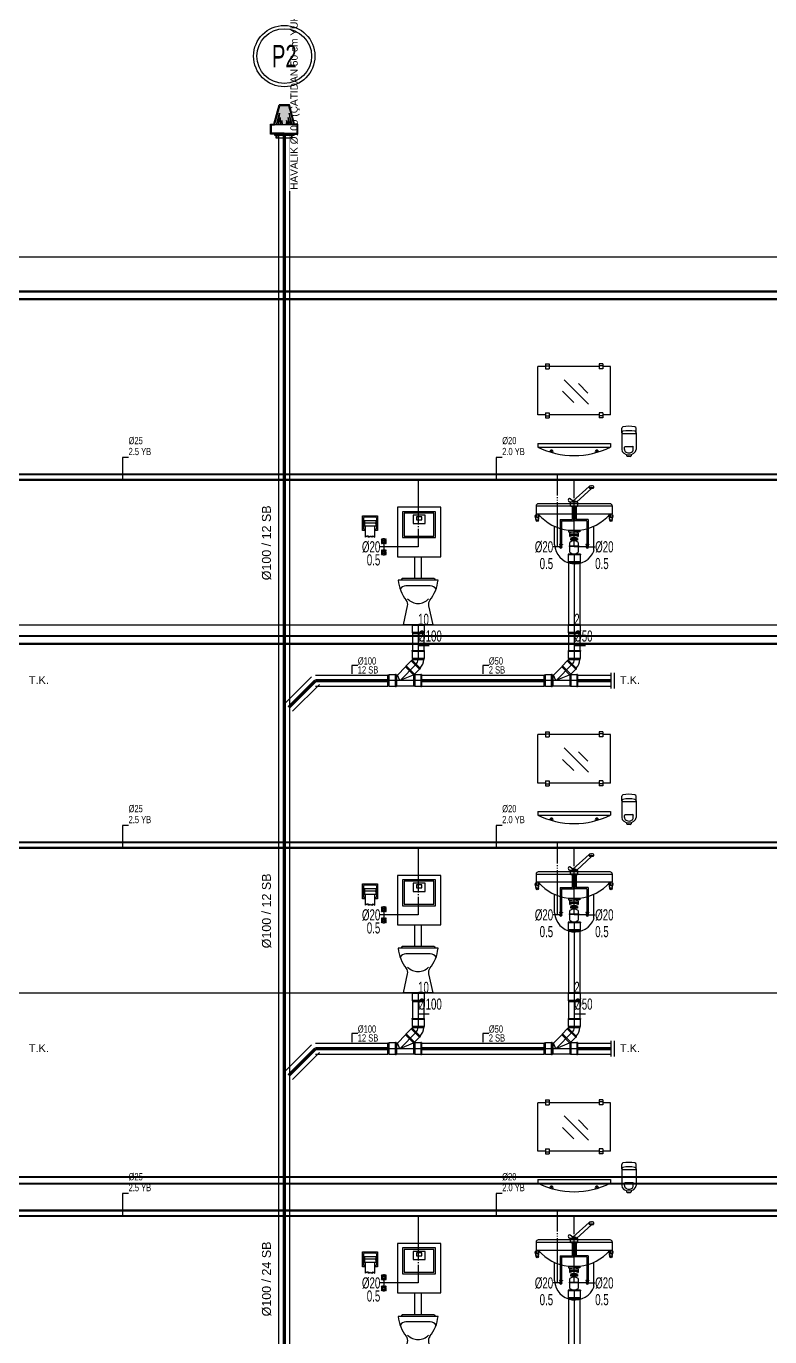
# Model space of a CAD drawing. Header units: centimetres. Extents: x -13133 to 30552, y -2 to 4552.
# Drawn here: x 16359 to 17025, y 692 to 1867 of the extents above; entities that cross this region are included whole.
import ezdxf
from ezdxf.enums import TextEntityAlignment as Align

# ---------------------------------------------------------------- set-up
doc = ezdxf.new("R2010")
doc.units = ezdxf.units.CM
for name, pattern in [('BASMA HATTI', [31, 25, -6]), ('PIS', [38, 30, -8]), ('PISSU HATTI', [26, 20, -6]), ('SICAK', [4.6, 4, -0.15, 0.075, -0.15, 0.075, -0.15]), ('SOGUK', [4.375, 4, -0.15, 0.075, -0.15])]:
    doc.linetypes.add(name, pattern=pattern)
for name, color, linetype in [('MTY-PIS-SU-BORUSU', 6, 'PIS'), ('MTY-PISSU-BORU-TAVANDAN', 6, 'PISSU HATTI'), ('MTY-PISSU-CAP', 211, 'CONTINUOUS'), ('MTY-PISSU-KOLONNO', 211, 'CONTINUOUS'), ('MTY-PVC', 43, 'CONTINUOUS'), ('MTY-SICAKSU-BORU', 1, 'BASMA HATTI'), ('MTY-SOGUKSU-BORU', 5, 'CONTINUOUS'), ('MTY-TEFRIS', 15, 'CONTINUOUS'), ('MTY-TEMIZSU-CAP', 101, 'CONTINUOUS'), ('MTY-YUK-BIRIMI', 7, 'CONTINUOUS'), ('ROTAS-PIS-SU-BORUSU', 6, 'PIS'), ('ROTAS-PISSU-CAP', 211, 'CONTINUOUS'), ('ROTAS-PISSU-KOLONNO', 211, 'CONTINUOUS'), ('ROTAS-PVC', 43, 'CONTINUOUS'), ('ROTAS-SEMA', 8, 'CONTINUOUS'), ('ROTAS-SICAKSU-BORU', 1, 'BASMA HATTI'), ('ROTAS-SOGUKSU-BORU', 5, 'CONTINUOUS'), ('ROTAS-TEFRIS', 15, 'CONTINUOUS')]:
    doc.layers.add(name, color=color, linetype=linetype)
doc.styles.add('ANOTATIVO', font='arial.ttf')
doc.styles.add('CAP', font='wturkce.SHX', dxfattribs={"width": 0.65})
doc.styles.add('MTY_CAP', font='wturkce.SHX', dxfattribs={"width": 0.65, "height": 20})
doc.styles.add('ROTAS', font='arial.ttf')
doc.linetypes.add('PİS SU', pattern='A,6,-0.4,[")",Standard,S=1,R=0,X=-0.1,Y=-0.375],-0.2', length=6.6)

# ---------------------------------------------------------------- blocks, each defined once
blk = doc.blocks.new('KLOZET1 KOLON')
at = {"layer": 'MTY-SOGUKSU-BORU', "linetype": 'SOGUK', "ltscale": 10}
for p, q in [((0, 130), (0, 70)), ((-30.7, 75), (-30.7, 65)), ((0, 70), (-30.7, 70))]:
    blk.add_line(p, q, dxfattribs=at)
at = {"layer": 'MTY-TEFRIS', "color": 2}
for p, q in [((-49.8, 84.5), (-49.8, 97.9)), ((-49.8, 97.9), (-36.4, 97.9)), ((-48.8, 86.3), (-48.8, 96.1)), ((-48, 96.9), (-38.2, 96.9)), ((-37.4, 96.1), (-37.4, 86.3)), ((-36.4, 97.9), (-36.4, 84.5)), ((20.3, 105.4), (-18.6, 105.4)), ((-18.6, 105.4), (-18.6, 61.1)), ((15.7, 101.5), (-13.9, 101.5)), ((-13.9, 101.5), (-13.9, 78.2)), ((14.2, 100.1), (-12.5, 100.1)), ((-12.5, 100.1), (-12.5, 79.6)), ((6.2, 98.3), (-4.5, 98.3)), ((-4.5, 98.3), (-4.5, 91)), ((3.5, 97), (-1.3, 97)), ((-1.3, 97), (-1.3, 94.3)), ((-1.3, 94.3), (3.5, 94.3)), ((3.5, 94.3), (3.5, 97)), ((6.2, 91), (6.2, 98.3)), ((14.2, 79.6), (14.2, 100.1)), ((15.7, 78.2), (15.7, 101.5)), ((20.3, 61.1), (20.3, 105.4)), ((-47.3, 84.5), (-49.8, 84.5)), ((-48.1, 91.9), (-48.8, 91.9)), ((-48.8, 91.9), (-48.8, 90.5)), ((-48.8, 90.5), (-48.1, 90.5)), ((-48.1, 93.7), (-48.1, 88.7)), ((-48.1, 93.7), (-38, 93.7)), ((-48.1, 90.5), (-48.1, 91.9)), ((-38, 91.2), (-48.1, 91.2)), ((-48.1, 88.7), (-38, 88.7)), ((-47.3, 85.5), (-48, 85.5)), ((-47.3, 78.6), (-47.3, 88.7)), ((-38.9, 78.6), (-38.9, 88.7)), ((-38.9, 78.6), (-38.9, 88.7)), ((-38.2, 85.5), (-38.9, 85.5)), ((-36.4, 84.5), (-38.9, 84.5)), ((-38, 93.7), (-38, 88.7)), ((-38, 91.9), (-37.4, 91.9)), ((-38, 90.5), (-38, 91.9)), ((-37.4, 90.5), (-38, 90.5)), ((-37.4, 91.9), (-37.4, 90.5)), ((-4.5, 91), (6.2, 91)), ((-45.3, 79.8), (-47.3, 78.6)), ((-45.3, 79.8), (-44.6, 78.4)), ((-43.8, 79.6), (-44.6, 78.4)), ((-43.8, 79.6), (-43.1, 78.8)), ((-42.2, 79.6), (-43.1, 78.8)), ((-42.2, 79.6), (-41.4, 78.5)), ((-40.6, 79.8), (-41.4, 78.5)), ((-40.6, 79.8), (-38.9, 78.6)), ((-13.9, 78.2), (15.7, 78.2)), ((-12.5, 79.6), (14.2, 79.6)), ((-18.6, 61.1), (20.3, 61.1)), ((-3.1, 61.1), (-3.1, 41.5)), ((2.9, 61.1), (2.9, 41.5)), ((17.9, 40), (-17.9, 40)), ((-14.2, 41.5), (-15.4, 40)), ((14.4, 41.5), (-14.2, 41.5)), ((14.4, 41.5), (15.6, 40)), ((10.9, 35), (-10.9, 35)), ((-13.2, 0), (-9.4, 17)), ((9.4, 17), (13.2, 0)), ((13.2, 0), (-13.2, 0)), ((-13.2, 0), (13.2, 0))]:
    blk.add_line(p, q, dxfattribs=at)
at = {"layer": 'MTY-TEFRIS', "color": 4}
for centre, radius in [((-30.7, 75), 1.54), ((-30.7, 75), 1.1), ((-30.7, 65), 1.54), ((-30.7, 65), 1.1)]:
    blk.add_circle(centre, radius, dxfattribs=at)
at = {"layer": 'MTY-TEFRIS', "color": 2}
for centre, radius, start, end in [((-48, 96.1), 0.84, 90, 180), ((-38.2, 96.1), 0.84, 0, 90), ((-48, 86.3), 0.84, 180, 270), ((-38.2, 86.3), 0.84, 270, 360), ((15.3, 43.1), 33.3, 185.3406, 219.0433), ((-15.3, 43.1), 33.3, 320.9567, 354.6594), ((-10.9, 29), 6, 90, 150.5477), ((10.9, 29), 6, 29.4523, 90), ((-15.3, 18.3), 6, 347.3196, 39.0433), ((0, 32.2), 13, 223.6717, 316.3283), ((15.3, 18.3), 6, 140.9567, 192.6804)]:
    blk.add_arc(centre, radius, start, end, dxfattribs=at)
at = {"layer": 'MTY-TEFRIS', "color": 4}
for centre, radius, start, end in [((-30.7, 75), 2.22, 144.4246, 215.3031), ((-32.5, 76.7), 0.321, 49.1354, 220.588), ((-32.5, 73.3), 0.321, 139.1354, 310.588), ((-34.6, 75), 2.44, 9.6915, 38.6707), ((-34.6, 75), 2.44, 320.9132, 350.0362), ((-30.7, 78.9), 2.44, 231.0527, 260.0319), ((-30.8, 71.1), 2.44, 99.6872, 128.8102), ((-30.7, 75), 2.22, 101.1879, 125.2988), ((-30.7, 75), 2.22, 234.4203, 305.2988), ((-30.7, 75), 2.22, 54.4203, 101.1879), ((-30.7, 78.9), 2.44, 279.6872, 308.8102), ((-30.8, 71.1), 2.44, 51.0527, 80.0319), ((-26.9, 75), 2.44, 140.9132, 170.0362), ((-26.9, 75), 2.44, 189.6915, 218.6707), ((-29, 76.7), 0.321, 319.1354, 130.588), ((-29, 73.3), 0.321, 229.1354, 40.588), ((-30.7, 75), 2.22, 341.6236, 35.3031), ((-30.7, 75), 2.22, 324.4246, 341.6236), ((-30.7, 65), 2.22, 144.3428, 215.2212), ((-32.5, 66.7), 0.321, 49.0535, 220.5062), ((-32.5, 63.3), 0.321, 139.0535, 310.5062), ((-34.6, 65), 2.44, 9.6096, 38.5889), ((-34.6, 65), 2.44, 320.8313, 349.9544), ((-30.7, 68.9), 2.44, 230.9708, 259.9501), ((-30.8, 61.1), 2.44, 99.6053, 128.7284), ((-30.7, 65), 2.22, 101.1061, 125.2169), ((-30.7, 65), 2.22, 234.3385, 305.2169), ((-30.7, 65), 2.22, 54.3385, 101.1061), ((-30.7, 68.9), 2.44, 279.6053, 308.7284), ((-30.8, 61.1), 2.44, 50.9708, 79.9501), ((-26.9, 65), 2.44, 140.8313, 169.9544), ((-26.9, 65), 2.44, 189.6096, 218.5889), ((-29, 66.7), 0.321, 319.0535, 130.5062), ((-29, 63.3), 0.321, 229.0535, 40.5062), ((-30.7, 65), 2.22, 341.5417, 35.2212), ((-30.7, 65), 2.22, 324.3428, 341.5417)]:
    blk.add_arc(centre, radius, start, end, dxfattribs=at)
at = {"layer": 'MTY-TEMIZSU-CAP', "lineweight": -3, "ltscale": 100}
blk.add_line((-30.7, 70), (-33.9, 70), dxfattribs=at)
at = {"layer": 'MTY-PISSU-CAP', "lineweight": -3, "ltscale": 100, "style": 'CAP', "width": 0.65}
blk.add_attdef('PSCP', text='', height=10, dxfattribs=at).set_placement((0, -10), align=Align.MIDDLE_LEFT)
at = {"layer": 'MTY-TEMIZSU-CAP', "color": 101, "style": 'CAP', "width": 0.65}
blk.add_attdef('SOCP', text='', height=10, dxfattribs=at).set_placement((-33.9, 70), align=Align.MIDDLE_RIGHT)
at = {"layer": 'MTY-YUK-BIRIMI', "color": 101, "style": 'CAP', "width": 0.65}
blk.add_attdef('SO', text='', height=10, dxfattribs=at).set_placement((-33.9, 58.3), align=Align.MIDDLE_RIGHT)
at = {"layer": 'MTY-YUK-BIRIMI', "color": 211, "lineweight": -3, "ltscale": 100, "style": 'CAP', "width": 0.65}
blk.add_attdef('PS', text='', height=10, dxfattribs=at).set_placement((0, 5), align=Align.MIDDLE_LEFT)
blk = doc.blocks.new('LAVABO1 KOLON')
at = {"layer": 'MTY-PISSU-BORU-TAVANDAN', "linetype": 'PİS SU', "ltscale": 5}
blk.add_line((0, 63.4), (0, 0), dxfattribs=at)
at = {"layer": 'MTY-PVC', "color": 43}
for p, q in [((-5.5, 63.4), (-5.5, 62.8)), ((-5, 63.4), (-5.5, 63.4)), ((-5.3, 62.8), (-5.5, 62.8)), ((5.3, 62.8), (-5.3, 62.8)), ((-5.3, 62.8), (-5.3, 56.5)), ((5, 63.4), (-5, 63.4)), ((5.5, 63.4), (5, 63.4)), ((5.5, 62.8), (5.3, 62.8)), ((5.3, 62.8), (5.3, 56.5)), ((5.5, 63.4), (5.5, 62.8)), ((5.3, 56.5), (-5.3, 56.5)), ((-5.3, 56.5), (-5, 55.4)), ((5, 55.4), (-5, 55.4)), ((-5, 55.4), (-5, 0)), ((5.3, 56.5), (5, 55.4)), ((5, 55.4), (5, 0))]:
    blk.add_line(p, q, dxfattribs=at)
at = {"layer": 'MTY-SICAKSU-BORU', "linetype": 'SICAK', "ltscale": 10}
for p, q in [((-15, 70), (-15, 135)), ((-13.1, 70), (-15.1, 70))]:
    blk.add_line(p, q, dxfattribs=at)
at = {"layer": 'MTY-SOGUKSU-BORU', "linetype": 'SOGUK', "ltscale": 10}
for p, q in [((0, 70), (0, 130)), ((11.8, 70), (0, 70))]:
    blk.add_line(p, q, dxfattribs=at)
at = {"layer": 'MTY-TEFRIS', "color": 2}
for p, q in [((-32.6, 188.2), (-32.6, 231.6)), ((-25.8, 231.6), (-32.6, 231.6)), ((-25.8, 234.1), (-22.5, 234.1)), ((-25.8, 234.1), (-25.8, 229.7)), ((-25.8, 232.4), (-22.5, 232.4)), ((-25.8, 229.7), (-22.5, 229.7)), ((-22.5, 234.1), (-22.5, 229.7)), ((22.4, 231.6), (-22.5, 231.6)), ((22.4, 234.1), (22.4, 229.7)), ((25.7, 234.1), (22.4, 234.1)), ((25.7, 232.4), (22.4, 232.4)), ((25.7, 229.7), (22.4, 229.7)), ((25.7, 234.1), (25.7, 229.7)), ((32.4, 231.6), (25.7, 231.6)), ((32.4, 188.2), (32.4, 231.6)), ((12.7, 197.9), (-9.1, 219.8)), ((12.3, 207.7), (3.7, 216.3)), ((-0.2, 199.3), (-10.4, 209.4)), ((-25.8, 188.2), (-32.6, 188.2)), ((-25.8, 190.1), (-22.5, 190.1)), ((-25.8, 190.1), (-25.8, 185.7)), ((-22.5, 190.1), (-22.5, 185.7)), ((22.4, 188.2), (-22.5, 188.2)), ((25.7, 190.1), (22.4, 190.1)), ((22.4, 190.1), (22.4, 185.7)), ((25.7, 190.1), (25.7, 185.7)), ((32.4, 188.2), (25.7, 188.2)), ((-25.8, 187.4), (-22.5, 187.4)), ((-25.8, 185.7), (-22.5, 185.7)), ((25.7, 187.4), (22.4, 187.4)), ((25.7, 185.7), (22.4, 185.7)), ((42.6, 172.3), (42.6, 176.3)), ((55.4, 172.3), (55.4, 176.3)), ((42.6, 172.3), (42.6, 157.3)), ((42.6, 171.7), (55.4, 171.7)), ((55.4, 172.3), (55.4, 157.3)), ((-32.6, 162.6), (32.4, 162.6)), ((-32.6, 162.6), (-32.6, 159.4)), ((-32.6, 159.4), (32.4, 159.4)), ((32.4, 162.6), (32.4, 159.4)), ((42.6, 160.5), (42.6, 157.3)), ((45, 157.3), (45, 159.2)), ((45.7, 159.9), (52.4, 159.9)), ((53, 157.3), (53, 159.2)), ((47, 152.7), (47, 151.7)), ((47.8, 150.9), (47, 151.7)), ((50.2, 150.9), (47.8, 150.9)), ((50.2, 150.9), (51, 151.7)), ((51, 152.7), (51, 151.7))]:
    blk.add_line(p, q, dxfattribs=at)
at = {"layer": 'MTY-TEFRIS', "color": 4}
for p, q in [((13.4, 124.1), (-1.2, 110.9)), ((15.9, 122.5), (2.1, 109.9)), ((13.3, 122.8), (13.4, 123.8)), ((13.3, 122.8), (15.5, 122.8)), ((13.7, 122.8), (13.7, 122.5)), ((17.2, 122.8), (13.7, 122.8)), ((13.7, 122.5), (17.2, 122.5)), ((14.5, 124.7), (15.5, 124.7)), ((16.5, 124.7), (15.5, 124.7)), ((17.7, 122.8), (15.5, 122.8)), ((17.2, 122.5), (17.2, 122.8)), ((17.7, 122.8), (17.6, 123.8)), ((-34.2, 106.7), (-34.2, 99.2)), ((34.1, 106.3), (-34.2, 106.3)), ((32.1, 108.5), (-32.3, 108.5)), ((-5, 112.8), (-5.2, 112.6)), ((-5.1, 111.1), (-3.4, 109.6)), ((-1.1, 110.9), (-3.5, 112.9)), ((-3.4, 106.7), (-3.4, 109.9)), ((3.2, 109.9), (-3.4, 109.9)), ((-3.4, 106.7), (3.2, 106.7)), ((-2.9, 106.7), (-2.9, 106.3)), ((-2.9, 106.3), (2.8, 106.3)), ((-2.2, 110), (-2.2, 109.9)), ((-2.1, 106.3), (-2.1, 106.1)), ((2, 106.1), (-2.1, 106.1)), ((-1.8, 106.1), (-1.8, 94.4)), ((-1.1, 110.9), (-0.1, 110.9)), ((-0.8, 106.1), (-0.8, 93.4)), ((0.9, 110.9), (-0.1, 110.9)), ((0.6, 106.1), (0.6, 93.4)), ((1.7, 106.1), (1.7, 94.4)), ((2, 106.3), (2, 106.1)), ((2.8, 106.3), (2.8, 106.7)), ((3.2, 106.7), (3.2, 109.9)), ((34.1, 106.7), (34.1, 99.2)), ((-34.2, 93.6), (-35, 97.9)), ((-33.9, 98.3), (-34.7, 98.3)), ((34.1, 99.2), (-34.2, 99.2)), ((-33.9, 99.2), (-33.9, 96.7)), ((-32.4, 99.2), (-32.4, 96.7)), ((-31.6, 98.3), (-32.4, 98.3)), ((-32.1, 93.6), (-31.3, 97.9)), ((-12.5, 94.4), (-12.5, 72.2)), ((-12.5, 94.4), (-1.8, 94.4)), ((12.4, 94.4), (1.7, 94.4)), ((12.4, 94.4), (12.4, 72.2)), ((32, 93.6), (31.2, 97.9)), ((31.5, 98.3), (32.3, 98.3)), ((32.3, 99.2), (32.3, 96.7)), ((33.8, 99.2), (33.8, 96.7)), ((33.8, 98.3), (34.6, 98.3)), ((34.1, 93.6), (34.8, 97.9)), ((-17.7, 71.9), (-17.7, 88.5)), ((-11.4, 93.4), (-11.4, 72.2)), ((-11.4, 93.4), (-0.8, 93.4)), ((-5, 84.9), (-5, 83.5)), ((4.9, 84.6), (-5, 84.6)), ((-5, 83.5), (-0.1, 83.5)), ((-3.8, 79.2), (-3.8, 82.5)), ((-1.1, 83.5), (-1.1, 83.1)), ((4.9, 83.5), (-0.1, 83.5)), ((11.3, 93.4), (0.6, 93.4)), ((1, 83.5), (1, 83.1)), ((3.7, 79.2), (3.7, 82.5)), ((4.9, 84.9), (4.9, 83.5)), ((11.3, 93.4), (11.3, 72.2)), ((17.7, 66.7), (17.7, 88.5)), ((-12, 72.2), (-13.3, 72.2)), ((-13.3, 72.2), (-13.3, 71.8)), ((-13.3, 71.8), (-12, 71.8)), ((-12.5, 71.8), (-12.5, 70)), ((-12.5, 71.8), (-12.5, 70)), ((-12, 72.2), (-10.6, 72.2)), ((-10.6, 71.8), (-12, 71.8)), ((-11.4, 71.8), (-11.4, 70)), ((-11.4, 71.8), (-11.4, 70)), ((-10.6, 72.2), (-10.6, 71.8)), ((-4.3, 70.2), (-4.3, 70.8)), ((-4.3, 70.8), (4.1, 70.8)), ((3.7, 81.3), (-3.8, 81.3)), ((3.7, 80.2), (-3.8, 80.2)), ((-3.8, 70.8), (-3.8, 73.9)), ((-3, 76.1), (-3, 77.4)), ((-3, 77.4), (3, 77.4)), ((3, 76.8), (-3, 76.8)), ((3, 76.1), (-3, 76.1)), ((-1.1, 78.6), (-1.1, 77.4)), ((-1.1, 76.1), (-1.1, 75.2)), ((1, 78.6), (1, 77.4)), ((1, 76.1), (1, 75.2)), ((3, 77.4), (3, 76.1)), ((3.7, 70.8), (3.7, 73.9)), ((4.1, 70.8), (4.1, 70.2)), ((11.8, 72.2), (10.5, 72.2)), ((10.5, 72.2), (10.5, 71.8)), ((10.5, 71.8), (11.8, 71.8)), ((11.3, 71.8), (11.3, 70)), ((11.3, 71.8), (11.3, 70)), ((11.8, 72.2), (13.2, 72.2)), ((13.2, 71.8), (11.8, 71.8)), ((12.4, 71.8), (12.4, 70)), ((12.4, 71.8), (12.4, 70)), ((13.2, 72.2), (13.2, 71.8)), ((-12.5, 70), (-11.4, 70)), ((4.1, 70.2), (-4.3, 70.2)), ((-3.8, 65.1), (-3.8, 70.2)), ((3.7, 65.1), (3.7, 70.2)), ((12.4, 70), (11.3, 70))]:
    blk.add_line(p, q, dxfattribs=at)
at = {"layer": 'MTY-TEFRIS', "color": 2}
for centre in [(-20.2, 155.8), (20, 155.8)]:
    blk.add_circle(centre, 0.437, dxfattribs=at)
at = {"layer": 'MTY-TEFRIS', "color": 4}
for centre, radius in [((-34.5, 97.8), 0.254), ((-33.2, 93.6), 1.03), ((-33.2, 93.6), 0.556), ((-31.8, 97.8), 0.254), ((31.7, 97.8), 0.254), ((33, 93.6), 1.03), ((33, 93.6), 0.556), ((34.4, 97.8), 0.254)]:
    blk.add_circle(centre, radius, dxfattribs=at)
at = {"layer": 'MTY-TEFRIS', "color": 2}
for centre, radius, start, end in [((43.9, 176.3), 1.28, 103.3424, 180), ((49, 150.7), 27.4, 78.6146, 101.3854), ((54.2, 176.3), 1.28, 0, 76.6576), ((43.9, 172.3), 1.28, 103.3424, 180), ((49, 146.7), 27.4, 78.6146, 101.3854), ((54.2, 172.3), 1.28, 0, 76.6576), ((-0.1, 225.2), 73.4, 243.732, 296.268), ((-20.3, 155.2), 1.53, 324.1885, 183.5443), ((20.2, 155.2), 1.53, 356.4557, 215.8115), ((45.7, 159.2), 0.64, 90, 180), ((52.4, 159.2), 0.64, 0, 90)]:
    blk.add_arc(centre, radius, start, end, dxfattribs=at)
at = {"layer": 'MTY-TEFRIS', "color": 4}
for centre, radius, start, end in [((14.5, 123.6), 1.08, 90, 174.0701), ((16.5, 123.6), 1.08, 5.9299, 90), ((-32.2, 106.5), 2.01, 88.0953, 174.201), ((-4.3, 111.9), 1.08, 139.5737, 229.5737), ((-4.2, 112.1), 1.08, 49.5737, 139.5737), ((-1.1, 109.8), 1.08, 90, 174.0701), ((0.9, 109.8), 1.08, 5.9299, 90), ((32.1, 106.5), 2.01, 5.799, 91.9047), ((-34.7, 98), 0.308, 97.4029, 189.7354), ((-33.2, 96.7), 0.735, 180, 0), ((-0.1, 127.1), 42.5, 220.978, 263.3453), ((-31.6, 98), 0.308, 350.2646, 82.5971), ((-0.1, 127.1), 42.5, 276.6547, 319.022), ((31.5, 98), 0.308, 97.4029, 189.7354), ((33, 96.7), 0.735, 180, 0), ((34.5, 98), 0.308, 350.2646, 82.5971), ((-0.1, 72.9), 10.3, 68.5327, 111.4673), ((0.6, 73), 18.3, 183.6718, 339.6625), ((-12, 70), 1.09, 119.8858, 60.1142), ((-0.1, 88.8), 10.3, 248.5327, 291.4673), ((-0.1, 69.5), 5.8, 49.3706, 130.6294), ((11.8, 70), 1.09, 119.8858, 60.1142), ((-12, 70.1), 0.548, 189.0453, 350.9547), ((-0.1, 69.5), 5.8, 229.3706, 310.6294), ((11.8, 70.1), 0.548, 189.0453, 350.9547)]:
    blk.add_arc(centre, radius, start, end, dxfattribs=at)
at = {"layer": 'MTY-TEFRIS', "color": 2}
blk.add_ellipse((49, 157.3), major_axis=(6.4, 0), ratio=0.75, start_param=3.141593, end_param=6.283185, dxfattribs=at)
blk.add_open_spline([(45, 157.3), (45, 156.9), (45.1, 156.4), (45.6, 155.6), (46, 155.2), (46.9, 154.6), (47.4, 154.3), (48.6, 154.1), (50.1, 154.1), (50.5, 154.3), (51, 154.5), (52, 155.1), (52.4, 155.5), (52.9, 156.3), (53, 156.7), (53, 157.2), (53, 157.2), (53, 157.3)], degree=3, knots=[0, 0, 0, 0, 0.442663, 0.442663, 0.885326, 0.885326, 1.327989, 1.327989, 1.770652, 1.770652, 2.213315, 2.213315, 2.655978, 2.655978, 3.098641, 3.098641, 3.141579, 3.141579, 3.141579, 3.141579], dxfattribs=at)
at = {"layer": 'MTY-TEMIZSU-CAP'}
for p, q in [((-15.1, 70), (-18.9, 70)), ((12.9, 70), (18.8, 70))]:
    blk.add_line(p, q, dxfattribs=at)
at = {"layer": 'MTY-PISSU-CAP', "lineweight": -3, "ltscale": 100, "style": 'CAP', "width": 0.65}
blk.add_attdef('PSCP', text='', height=10, dxfattribs=at).set_placement((0, -10), align=Align.MIDDLE_LEFT)
at = {"layer": 'MTY-TEMIZSU-CAP', "color": 101, "style": 'CAP', "width": 0.65}
blk.add_attdef('SCCP', text='', height=10, dxfattribs=at).set_placement((-18.9, 70), align=Align.MIDDLE_RIGHT)
blk.add_attdef('SOCP', text='', height=10, dxfattribs=at).set_placement((18.8, 70), align=Align.MIDDLE_LEFT)
at = {"layer": 'MTY-YUK-BIRIMI', "color": 101, "style": 'CAP', "width": 0.65}
blk.add_attdef('SC', text='', height=10, dxfattribs=at).set_placement((-18.9, 55), align=Align.MIDDLE_RIGHT)
blk.add_attdef('SO', text='', height=10, dxfattribs=at).set_placement((18.8, 55), align=Align.MIDDLE_LEFT)
at = {"layer": 'MTY-YUK-BIRIMI', "color": 211, "lineweight": -3, "ltscale": 100, "style": 'CAP', "width": 0.65}
blk.add_attdef('PS', text='', height=10, dxfattribs=at).set_placement((0, 5), align=Align.MIDDLE_LEFT)
blk = doc.blocks.new('MTY-TEMIZ SU CAP MB')
at = {"layer": 'MTY-TEMIZSU-CAP'}
for p, q in [((0.83, 3.1), (0, 3.1)), ((0, 3.1), (0, 0))]:
    blk.add_line(p, q, dxfattribs=at)
at = {"layer": 'MTY-TEMIZSU-CAP', "style": 'MTY_CAP', "width": 0.65}
for tag, p in [('SOCP_001', (0.83, 4.92)), ('SCCP_001', (0.83, 1.92))]:
    blk.add_attdef(tag, p, '', height=1, dxfattribs=at)
at = {"layer": 'MTY-YUK-BIRIMI', "color": 101, "style": 'MTY_CAP', "width": 0.65}
for tag, p in [('SO_001', (0.83, 3.42)), ('SC_001', (0.83, 0.42))]:
    blk.add_attdef(tag, p, '', height=1, dxfattribs=at)
blk = doc.blocks.new('PVC CATAL SAG')
at = {"layer": 'MTY-PIS-SU-BORUSU', "linetype": 'PİS SU', "ltscale": 5}
for p, q in [((0, 0), (0, -23)), ((0, -23), (0, -31)), ((-1.8, -35.3), (-16.1, -49.8)), ((3, -50), (-27, -50))]:
    blk.add_line(p, q, dxfattribs=at)
blk.add_arc((-6, -31), 6, 315, 0, dxfattribs=at)
at = {"layer": 'MTY-PISSU-CAP', "lineweight": -3, "ltscale": 100}
for p, q in [((0, -15.8), (0, -25.8)), ((10, -18.9), (0, -18.9))]:
    blk.add_line(p, q, dxfattribs=at)
at = {"layer": 'MTY-PVC', "color": 43}
for p, q in [((-5.5, 0), (-5.5, -0.6)), ((5.5, 0), (-5.5, 0)), ((-5.3, -0.6), (-5.5, -0.6)), ((5.3, -0.6), (-5.3, -0.6)), ((-5.3, -0.6), (-5.3, -6.9)), ((5.3, -6.9), (-5.3, -6.9)), ((-5.3, -6.9), (-5, -8)), ((5, -8), (-5, -8)), ((-5, -8), (-5, -22.9)), ((5.3, -6.9), (5, -8)), ((5, -8), (5, -22.9)), ((5.5, -0.6), (5.3, -0.6)), ((5.3, -0.6), (5.3, -6.9)), ((5.5, 0), (5.5, -0.6)), ((-5.5, -23), (-5.5, -23.6)), ((-5.5, -23), (-5, -23)), ((-5, -23), (5, -23)), ((5, -23), (5.5, -23)), ((5.5, -23), (5.5, -23.6)), ((-6.2, -32.3), (-10.6, -36.7)), ((-5.9, -31.7), (-6.3, -32.1)), ((-5.9, -31.7), (-6.3, -32.1)), ((-6.3, -32.1), (-6.2, -32.3)), ((-6.3, -32.1), (-6.2, -32.3)), ((-6.2, -32.3), (1.3, -39.8)), ((-5.9, -31.7), (-5.6, -32)), ((-5.9, -31.7), (-5.6, -32)), ((-5.3, -31.7), (-5.6, -32)), ((-5.6, -32), (1.5, -39.1)), ((-5.5, -23.6), (-5.3, -23.6)), ((-5.3, -23.6), (5.3, -23.6)), ((-5.3, -23.6), (-5.3, -29.9)), ((-5.3, -29.9), (5.3, -29.9)), ((-5.3, -29.9), (-5, -31)), ((-5.3, -31.7), (1.8, -38.8)), ((-5, -31), (5, -31)), ((5.3, -29.9), (5, -31)), ((5.3, -23.6), (5.5, -23.6)), ((5.3, -23.6), (5.3, -29.9)), ((-25.9, -44.7), (-27, -45)), ((-27, -55), (-27, -45)), ((-25.9, -55.3), (-25.9, -44.7)), ((-20.3, -44.7), (-25.9, -44.7)), ((-19.7, -44.5), (-20.3, -44.5)), ((-20.3, -44.7), (-20.3, -44.5)), ((-20.3, -55.3), (-20.3, -44.7)), ((-19.7, -45), (-19.7, -44.5)), ((-19.7, -55), (-19.7, -45)), ((-19.3, -45), (-19.7, -45)), ((-18.5, -45), (-19.3, -45)), ((-19.3, -45), (-19.3, -55)), ((-19.3, -45), (-19.3, -55)), ((-19.3, -55), (-19.3, -45)), ((-19.3, -45), (-19.3, -55)), ((-11.2, -37.7), (-18.5, -45)), ((-16.5, -50), (-18.5, -45)), ((-4.4, -45), (-16.5, -50)), ((-10.6, -36.7), (-11.2, -37.7)), ((-11.2, -37.7), (-4.1, -44.7)), ((-10.6, -36.7), (-3.1, -44.2)), ((-4.1, -44.7), (-4.4, -45)), ((-4, -45), (-4.4, -45)), ((-3.1, -44.2), (-4.1, -44.7)), ((-2.9, -44.7), (-4, -45)), ((-4, -45), (-4, -55)), ((1.3, -39.8), (-3.1, -44.2)), ((2.4, -44.7), (-2.9, -44.7)), ((-2.9, -44.7), (-2.9, -55.3)), ((1.3, -39.8), (1.5, -39.9)), ((1.3, -39.8), (1.5, -39.9)), ((1.8, -38.8), (1.5, -39.1)), ((1.5, -39.1), (1.9, -39.5)), ((1.5, -39.1), (1.9, -39.5)), ((1.9, -39.5), (1.5, -39.9)), ((1.9, -39.5), (1.5, -39.9)), ((3, -44.5), (2.4, -44.5)), ((2.4, -44.5), (2.4, -44.7)), ((2.4, -44.7), (2.4, -55.3)), ((3, -44.5), (3, -45)), ((3, -45), (3, -55)), ((-25.9, -55.3), (-27, -55)), ((-20.3, -55.3), (-25.9, -55.3)), ((-20.3, -55.5), (-20.3, -55.3)), ((-19.7, -55.5), (-20.3, -55.5)), ((-19.7, -55.5), (-19.7, -55)), ((-19.3, -55), (-19.7, -55)), ((-4, -55), (-19.3, -55)), ((-2.9, -55.3), (-4, -55)), ((2.4, -55.3), (-2.9, -55.3)), ((2.4, -55.3), (2.4, -55.5)), ((3, -55.5), (2.4, -55.5)), ((3, -55), (3, -55.5))]:
    blk.add_line(p, q, dxfattribs=at)
for radius in [1, 11]:
    blk.add_arc((-6, -31), radius, 315, 0, dxfattribs=at)
blk = doc.blocks.new('MTY-PIS SU CAP SB')
at = {"layer": 'MTY-PISSU-CAP'}
for p, q in [((0.83, 1.17), (0, 1.17)), ((0, 1.17), (0, 0))]:
    blk.add_line(p, q, dxfattribs=at)
at = {"layer": 'MTY-PISSU-CAP', "style": 'MTY_CAP', "width": 0.65}
blk.add_attdef('PSCP_001', (0.83, 1.29), '', height=1, dxfattribs=at)
at = {"layer": 'MTY-YUK-BIRIMI', "color": 211, "style": 'MTY_CAP', "width": 0.65}
blk.add_attdef('PS_001', (0.83, 0.07), '', height=1, dxfattribs=at)
blk = doc.blocks.new('MTY-KOLON HAVALIK SAPKASI')
at = {"layer": 'MTY-PVC'}
h = blk.add_hatch(color=43, dxfattribs=at)
h.paths.add_polyline_path([(0, 15.94), (-2.56, 15.94), (-5.44, 5.17), (-4.4, 5.17), (-2.66, 11.76), (-3.57, 5.17), (-2.96, 5.17), (-2.21, 9.35), (-2.13, 5.2), (-1.3, 7.69), (-1.15, 5.17), (0, 5.17)])
h.paths.add_polyline_path([(2.56, 15.94), (0, 15.94), (0, 5.17), (1.15, 5.17), (1.3, 7.69), (2.13, 5.2), (2.21, 9.35), (2.96, 5.17), (3.57, 5.17), (2.66, 11.76), (4.4, 5.17), (5.44, 5.17)])
at = {"layer": 'MTY-PISSU-BORU-TAVANDAN', "linetype": 'PİS SU', "ltscale": 5}
for p, q in [((-5.76, 5.64), (-2.88, 16.41)), ((2.88, 16.41), (-2.88, 16.41)), ((5.76, 5.64), (2.88, 16.41)), ((-7.69, 5.64), (-5.76, 5.64)), ((-7.69, 0), (-7.69, 5.64)), ((-4.5, 0), (-7.69, 0)), ((-4.5, -2.26), (-4.5, 0)), ((4.5, -2.26), (4.5, 0)), ((4.5, 0), (7.69, 0)), ((7.69, 5.64), (5.76, 5.64)), ((7.69, 0), (7.69, 5.64)), ((4.5, -2.26), (-4.5, -2.26))]:
    blk.add_line(p, q, dxfattribs=at)
at = {"layer": 'MTY-PVC', "color": 43}
for p, q in [((-5.76, 5.64), (-2.88, 16.41)), ((-5.44, 5.17), (-2.56, 15.94)), ((2.88, 16.41), (-2.88, 16.41)), ((2.56, 15.94), (-2.56, 15.94)), ((5.44, 5.17), (2.56, 15.94)), ((5.76, 5.64), (2.88, 16.41)), ((-4.4, 5.17), (-2.66, 11.76)), ((-2.66, 11.76), (-3.57, 5.17)), ((-2.96, 5.17), (-2.21, 9.35)), ((-2.21, 9.35), (-2.13, 5.17)), ((-2.14, 5.17), (-1.3, 7.69)), ((-1.3, 7.69), (-1.15, 5.17)), ((1.3, 7.69), (1.15, 5.17)), ((2.14, 5.17), (1.3, 7.69)), ((2.21, 9.35), (2.13, 5.17)), ((2.96, 5.17), (2.21, 9.35)), ((4.4, 5.17), (2.66, 11.76)), ((2.66, 11.76), (3.57, 5.17)), ((-7.69, 5.64), (-5.76, 5.64)), ((-7.69, 0), (-7.69, 5.64)), ((-5.44, 0), (-7.69, 0)), ((-7.22, 0.47), (-7.22, 5.17)), ((-7.22, 5.17), (-5.44, 5.17)), ((0, 0.47), (-7.22, 0.47)), ((-5.5, 0), (-5.5, -0.6)), ((-5.5, 0), (-5, 0)), ((5.44, 5.17), (-5.44, 5.17)), ((5.44, 0), (-5.44, 0)), ((-5, 0), (5, 0)), ((-4.5, -2.26), (-4.5, 0)), ((-4.03, -2.26), (-4.03, 0)), ((0, 0.47), (7.22, 0.47)), ((4.03, -2.26), (4.03, 0)), ((4.5, -2.26), (4.5, 0)), ((5, 0), (5.5, 0)), ((7.22, 5.17), (5.44, 5.17)), ((5.44, 0), (7.69, 0)), ((5.5, 0), (5.5, -0.6)), ((7.69, 5.64), (5.76, 5.64)), ((7.22, 0.47), (7.22, 5.17)), ((7.69, 0), (7.69, 5.64)), ((-5.5, -0.6), (-5.3, -0.6)), ((-5.3, -0.6), (5.3, -0.6)), ((4.5, -2.26), (-4.5, -2.26)), ((5.3, -0.6), (5.5, -0.6))]:
    blk.add_line(p, q, dxfattribs=at)
blk = doc.blocks.new('MTY-PIS SU KOLON NO')
at = {"layer": 'MTY-PISSU-KOLONNO', "linetype": 'Continuous', "ltscale": 100}
blk.add_circle((0, 0), 27.5, dxfattribs=at)
at = {"layer": 'MTY-PISSU-KOLONNO', "color": 7, "linetype": 'Continuous', "ltscale": 100}
blk.add_circle((0, 0), 24.5, dxfattribs=at)
at = {"style": 'ANOTATIVO', "width": 0.65}
blk.add_attdef('K', text='', height=20, dxfattribs=at).set_placement((0, 0), align=Align.MIDDLE_CENTER)

msp = doc.modelspace()

# ---------------------------------------------------------------- linework, layer by layer
at = {"layer": 'ROTAS-PIS-SU-BORUSU', "const_width": 3}
for points in [[(16590, 539.5), (16590, 1770)], [(16618, 1280), (16594, 1256)], [(16618, 1280), (16683, 1280)], [(16713, 1280), (16823, 1280)], [(16853, 1280), (16883, 1280)], [(16618, 950), (16594, 926)], [(16618, 950), (16683, 950)], [(16713, 950), (16823, 950)], [(16853, 950), (16883, 950)]]:
    msp.add_lwpolyline(points, dxfattribs=at)
at = {"layer": 'ROTAS-PVC'}
for p, q in [((16585, 539.5), (16585, 1770)), ((16595, 539.5), (16595, 1770)), ((16614.5, 1283.5), (16590.5, 1259.5)), ((16618, 1285), (16683, 1285)), ((16713, 1285), (16823, 1285)), ((16853, 1285), (16883, 1285)), ((16883, 1273), (16883, 1287)), ((16886, 1273), (16886, 1287)), ((16621.5, 1276.5), (16597.5, 1252.5)), ((16618, 1275), (16683, 1275)), ((16713, 1275), (16823, 1275)), ((16853, 1275), (16883, 1275)), ((16614.5, 953.5), (16590.5, 929.5)), ((16618, 955), (16683, 955)), ((16713, 955), (16823, 955)), ((16853, 955), (16883, 955)), ((16883, 943), (16883, 957)), ((16886, 943), (16886, 957)), ((16621.5, 946.5), (16597.5, 922.5)), ((16618, 945), (16683, 945)), ((16713, 945), (16823, 945)), ((16853, 945), (16883, 945))]:
    msp.add_line(p, q, dxfattribs=at)
at = {"layer": 'ROTAS-SEMA'}
for points in [[(15140, 1660), (22960, 1660)], [(15140, 1330), (22960, 1330)], [(15140, 1000), (22960, 1000)]]:
    msp.add_lwpolyline(points, dxfattribs=at)
at = {"layer": 'ROTAS-SICAKSU-BORU', "const_width": 2}
for points in [[(17655, 1465), (15885, 1465)], [(17655, 1135), (15885, 1135)], [(17655, 805), (15885, 805)]]:
    msp.add_lwpolyline(points, dxfattribs=at)
at = {"layer": 'ROTAS-SOGUKSU-BORU', "const_width": 2}
for points in [[(15360, 775), (15360, 1622), (18046, 1622), (18046, 1460), (18120, 1460)], [(15400, 775), (15400, 1629), (20572, 1629), (20572, 1460), (20640, 1460)], [(15600, 1460), (17670, 1460)], [(15520, 775), (15520, 1320), (20590, 1320), (20590, 1130), (20640, 1130)], [(15480, 775), (15480, 1313), (18064, 1313), (18064, 1130), (18120, 1130)], [(15600, 1130), (17670, 1130)], [(15640, 835), (20608, 835), (20608, 800), (20640, 800)], [(15600, 775), (15600, 829), (18082, 829), (18082, 800), (18120, 800)], [(15600, 800), (17670, 800)]]:
    msp.add_lwpolyline(points, dxfattribs=at)

# ---------------------------------------------------------------- block references
at = {"layer": 'ROTAS-TEFRIS'}
ref = msp.add_blockref('LAVABO1 KOLON', (16850, 1330), dxfattribs=at)
ref.add_attrib('SO', '0.5', dxfattribs={"color": 101, "height": 10, "style": 'CAP', "width": 0.65}).set_placement((16868.8, 1385), align=Align.MIDDLE_LEFT)
ref.add_attrib('SOCP', 'Ø20', dxfattribs={"color": 101, "height": 10, "style": 'CAP', "width": 0.65}).set_placement((16868.8, 1400), align=Align.MIDDLE_LEFT)
ref.add_attrib('SC', '0.5', dxfattribs={"color": 101, "height": 10, "style": 'CAP', "width": 0.65}).set_placement((16831.1, 1385), align=Align.MIDDLE_RIGHT)
ref.add_attrib('SCCP', 'Ø20', dxfattribs={"color": 101, "height": 10, "style": 'CAP', "width": 0.65}).set_placement((16831.1, 1400), align=Align.MIDDLE_RIGHT)
ref.add_attrib('PSCP', 'Ø50', dxfattribs={"lineweight": -3, "ltscale": 100, "height": 10, "style": 'CAP', "width": 0.65}).set_placement((16850, 1320), align=Align.MIDDLE_LEFT)
ref.add_attrib('PS', '2', dxfattribs={"color": 211, "lineweight": -3, "ltscale": 100, "height": 10, "style": 'CAP', "width": 0.65}).set_placement((16850, 1335), align=Align.MIDDLE_LEFT)
ref = msp.add_blockref('MTY-TEMIZ SU CAP MB', (16445, 1460), dxfattribs=dict(at, xscale=6.5, yscale=6.5))
ref.add_attrib('SO_001', '2.5 YB', (16450.4, 1482.2), dxfattribs={"color": 101, "height": 6.5, "style": 'MTY_CAP', "width": 0.65})
ref.add_attrib('SOCP_001', 'Ø25', (16450.4, 1492), dxfattribs={"height": 6.5, "style": 'MTY_CAP', "width": 0.65})
ref = msp.add_blockref('MTY-TEMIZ SU CAP MB', (16780, 1460), dxfattribs=dict(at, xscale=6.5, yscale=6.5))
ref.add_attrib('SO_001', '2.0 YB', (16785.4, 1482.2), dxfattribs={"color": 101, "height": 6.5, "style": 'MTY_CAP', "width": 0.65})
ref.add_attrib('SOCP_001', 'Ø20', (16785.4, 1492), dxfattribs={"height": 6.5, "style": 'MTY_CAP', "width": 0.65})
ref = msp.add_blockref('KLOZET1 KOLON', (16710, 1330), dxfattribs=at)
ref.add_attrib('SO', '0.5', dxfattribs={"color": 101, "height": 10, "style": 'CAP', "width": 0.65}).set_placement((16676.1, 1388.3), align=Align.MIDDLE_RIGHT)
ref.add_attrib('SOCP', 'Ø20', dxfattribs={"color": 101, "height": 10, "style": 'CAP', "width": 0.65}).set_placement((16676.1, 1400), align=Align.MIDDLE_RIGHT)
ref.add_attrib('PSCP', 'Ø100', dxfattribs={"lineweight": -3, "ltscale": 100, "height": 10, "style": 'CAP', "width": 0.65}).set_placement((16710, 1320), align=Align.MIDDLE_LEFT)
ref.add_attrib('PS', '10', dxfattribs={"color": 211, "lineweight": -3, "ltscale": 100, "height": 10, "style": 'CAP', "width": 0.65}).set_placement((16710, 1335), align=Align.MIDDLE_LEFT)
for p in [(16710, 1330), (16850, 1330), (16710, 1000), (16850, 1000)]:
    msp.add_blockref('PVC CATAL SAG', p, dxfattribs=at)
ref = msp.add_blockref('MTY-PIS SU CAP SB', (16650.5, 1286), dxfattribs=dict(at, xscale=6.5, yscale=6.5))
ref.add_attrib('PSCP_001', 'Ø100', (16655.9, 1294.4), dxfattribs={"height": 6.5, "style": 'MTY_CAP', "width": 0.65})
ref.add_attrib('PS_001', '12 SB', (16655.9, 1286.4), dxfattribs={"color": 211, "height": 6.5, "style": 'MTY_CAP', "width": 0.65})
ref = msp.add_blockref('MTY-PIS SU CAP SB', (16768, 1286), dxfattribs=dict(at, xscale=6.5, yscale=6.5))
ref.add_attrib('PSCP_001', 'Ø50', (16773.4, 1294.4), dxfattribs={"height": 6.5, "style": 'MTY_CAP', "width": 0.65})
ref.add_attrib('PS_001', '2 SB', (16773.4, 1286.4), dxfattribs={"color": 211, "height": 6.5, "style": 'MTY_CAP', "width": 0.65})
ref = msp.add_blockref('LAVABO1 KOLON', (16850, 1000), dxfattribs=at)
ref.add_attrib('SO', '0.5', dxfattribs={"color": 101, "height": 10, "style": 'CAP', "width": 0.65}).set_placement((16868.8, 1055), align=Align.MIDDLE_LEFT)
ref.add_attrib('SOCP', 'Ø20', dxfattribs={"color": 101, "height": 10, "style": 'CAP', "width": 0.65}).set_placement((16868.8, 1070), align=Align.MIDDLE_LEFT)
ref.add_attrib('SC', '0.5', dxfattribs={"color": 101, "height": 10, "style": 'CAP', "width": 0.65}).set_placement((16831.1, 1055), align=Align.MIDDLE_RIGHT)
ref.add_attrib('SCCP', 'Ø20', dxfattribs={"color": 101, "height": 10, "style": 'CAP', "width": 0.65}).set_placement((16831.1, 1070), align=Align.MIDDLE_RIGHT)
ref.add_attrib('PSCP', 'Ø50', dxfattribs={"lineweight": -3, "ltscale": 100, "height": 10, "style": 'CAP', "width": 0.65}).set_placement((16850, 990), align=Align.MIDDLE_LEFT)
ref.add_attrib('PS', '2', dxfattribs={"color": 211, "lineweight": -3, "ltscale": 100, "height": 10, "style": 'CAP', "width": 0.65}).set_placement((16850, 1005), align=Align.MIDDLE_LEFT)
ref = msp.add_blockref('MTY-TEMIZ SU CAP MB', (16445, 1130), dxfattribs=dict(at, xscale=6.5, yscale=6.5))
ref.add_attrib('SO_001', '2.5 YB', (16450.4, 1152.2), dxfattribs={"color": 101, "height": 6.5, "style": 'MTY_CAP', "width": 0.65})
ref.add_attrib('SOCP_001', 'Ø25', (16450.4, 1162), dxfattribs={"height": 6.5, "style": 'MTY_CAP', "width": 0.65})
ref = msp.add_blockref('MTY-TEMIZ SU CAP MB', (16780, 1130), dxfattribs=dict(at, xscale=6.5, yscale=6.5))
ref.add_attrib('SO_001', '2.0 YB', (16785.4, 1152.2), dxfattribs={"color": 101, "height": 6.5, "style": 'MTY_CAP', "width": 0.65})
ref.add_attrib('SOCP_001', 'Ø20', (16785.4, 1162), dxfattribs={"height": 6.5, "style": 'MTY_CAP', "width": 0.65})
ref = msp.add_blockref('KLOZET1 KOLON', (16710, 1000), dxfattribs=at)
ref.add_attrib('SO', '0.5', dxfattribs={"color": 101, "height": 10, "style": 'CAP', "width": 0.65}).set_placement((16676.1, 1058.3), align=Align.MIDDLE_RIGHT)
ref.add_attrib('SOCP', 'Ø20', dxfattribs={"color": 101, "height": 10, "style": 'CAP', "width": 0.65}).set_placement((16676.1, 1070), align=Align.MIDDLE_RIGHT)
ref.add_attrib('PSCP', 'Ø100', dxfattribs={"lineweight": -3, "ltscale": 100, "height": 10, "style": 'CAP', "width": 0.65}).set_placement((16710, 990), align=Align.MIDDLE_LEFT)
ref.add_attrib('PS', '10', dxfattribs={"color": 211, "lineweight": -3, "ltscale": 100, "height": 10, "style": 'CAP', "width": 0.65}).set_placement((16710, 1005), align=Align.MIDDLE_LEFT)
ref = msp.add_blockref('MTY-PIS SU CAP SB', (16650.5, 956), dxfattribs=dict(at, xscale=6.5, yscale=6.5))
ref.add_attrib('PSCP_001', 'Ø100', (16655.9, 964.4), dxfattribs={"height": 6.5, "style": 'MTY_CAP', "width": 0.65})
ref.add_attrib('PS_001', '12 SB', (16655.9, 956.4), dxfattribs={"color": 211, "height": 6.5, "style": 'MTY_CAP', "width": 0.65})
ref = msp.add_blockref('MTY-PIS SU CAP SB', (16768, 956), dxfattribs=dict(at, xscale=6.5, yscale=6.5))
ref.add_attrib('PSCP_001', 'Ø50', (16773.4, 964.4), dxfattribs={"height": 6.5, "style": 'MTY_CAP', "width": 0.65})
ref.add_attrib('PS_001', '2 SB', (16773.4, 956.4), dxfattribs={"color": 211, "height": 6.5, "style": 'MTY_CAP', "width": 0.65})
ref = msp.add_blockref('LAVABO1 KOLON', (16850, 670), dxfattribs=at)
ref.add_attrib('SO', '0.5', dxfattribs={"color": 101, "height": 10, "style": 'CAP', "width": 0.65}).set_placement((16868.8, 725), align=Align.MIDDLE_LEFT)
ref.add_attrib('SOCP', 'Ø20', dxfattribs={"color": 101, "height": 10, "style": 'CAP', "width": 0.65}).set_placement((16868.8, 740), align=Align.MIDDLE_LEFT)
ref.add_attrib('SC', '0.5', dxfattribs={"color": 101, "height": 10, "style": 'CAP', "width": 0.65}).set_placement((16831.1, 725), align=Align.MIDDLE_RIGHT)
ref.add_attrib('SCCP', 'Ø20', dxfattribs={"color": 101, "height": 10, "style": 'CAP', "width": 0.65}).set_placement((16831.1, 740), align=Align.MIDDLE_RIGHT)
ref.add_attrib('PSCP', 'Ø50', dxfattribs={"lineweight": -3, "ltscale": 100, "height": 10, "style": 'CAP', "width": 0.65}).set_placement((16850, 660), align=Align.MIDDLE_LEFT)
ref.add_attrib('PS', '2', dxfattribs={"color": 211, "lineweight": -3, "ltscale": 100, "height": 10, "style": 'CAP', "width": 0.65}).set_placement((16850, 675), align=Align.MIDDLE_LEFT)
ref = msp.add_blockref('MTY-TEMIZ SU CAP MB', (16445, 800), dxfattribs=dict(at, xscale=6.5, yscale=6.5))
ref.add_attrib('SO_001', '2.5 YB', (16450.4, 822.2), dxfattribs={"color": 101, "height": 6.5, "style": 'MTY_CAP', "width": 0.65})
ref.add_attrib('SOCP_001', 'Ø25', (16450.4, 832), dxfattribs={"height": 6.5, "style": 'MTY_CAP', "width": 0.65})
ref = msp.add_blockref('MTY-TEMIZ SU CAP MB', (16780, 800), dxfattribs=dict(at, xscale=6.5, yscale=6.5))
ref.add_attrib('SO_001', '2.0 YB', (16785.4, 822.2), dxfattribs={"color": 101, "height": 6.5, "style": 'MTY_CAP', "width": 0.65})
ref.add_attrib('SOCP_001', 'Ø20', (16785.4, 832), dxfattribs={"height": 6.5, "style": 'MTY_CAP', "width": 0.65})
ref = msp.add_blockref('KLOZET1 KOLON', (16710, 670), dxfattribs=at)
ref.add_attrib('SO', '0.5', dxfattribs={"color": 101, "height": 10, "style": 'CAP', "width": 0.65}).set_placement((16676.1, 728.3), align=Align.MIDDLE_RIGHT)
ref.add_attrib('SOCP', 'Ø20', dxfattribs={"color": 101, "height": 10, "style": 'CAP', "width": 0.65}).set_placement((16676.1, 740), align=Align.MIDDLE_RIGHT)
ref.add_attrib('PSCP', 'Ø100', dxfattribs={"lineweight": -3, "ltscale": 100, "height": 10, "style": 'CAP', "width": 0.65}).set_placement((16710, 660), align=Align.MIDDLE_LEFT)
ref.add_attrib('PS', '10', dxfattribs={"color": 211, "lineweight": -3, "ltscale": 100, "height": 10, "style": 'CAP', "width": 0.65}).set_placement((16710, 675), align=Align.MIDDLE_LEFT)

# ---------------------------------------------------------------- texts
at = {"layer": 'ROTAS-PISSU-CAP', "style": 'ROTAS'}
for s, p in [('Ø100 / 12 SB', (16578, 1370)), ('Ø100 / 12 SB', (16578, 1040)), ('Ø100 / 24 SB', (16578, 710))]:
    msp.add_text(s, height=8, rotation=90, dxfattribs=at).set_placement(p)
for p in [(16361, 1277), (16891, 1277), (16361, 947), (16891, 947)]:
    msp.add_text('T.K.', height=7, dxfattribs=at).set_placement(p)

# ---------------------------------------------------------------- next in the draw order: wipeouts: each hides what was drawn before it
msp.add_wipeout([(16603, 1862), (16603, 1719), (16594.5, 1719), (16594.5, 1862)])

# ---------------------------------------------------------------- next in the draw order: block references
at = {"layer": 'ROTAS-PISSU-KOLONNO'}
ref = msp.add_blockref('MTY-PIS SU KOLON NO', (16590, 1840), dxfattribs=at)
ref.add_attrib('K', 'P2', dxfattribs={"height": 20, "style": 'ANOTATIVO', "width": 0.65}).set_placement((16590, 1840), align=Align.MIDDLE_CENTER)
at = {"layer": 'ROTAS-TEFRIS', "xscale": 1.6, "yscale": 1.6}
msp.add_blockref('MTY-KOLON HAVALIK SAPKASI', (16590, 1770), dxfattribs=at)

# ---------------------------------------------------------------- next in the draw order: texts
at = {"layer": 'ROTAS-PISSU-CAP', "style": 'ROTAS'}
msp.add_text('HAVALIK Ø100 (ÇATIDAN 50 cm YUKARI)', height=6.5, rotation=90, dxfattribs=at).set_placement((16602, 1720))

doc.saveas('drawing.dxf')
